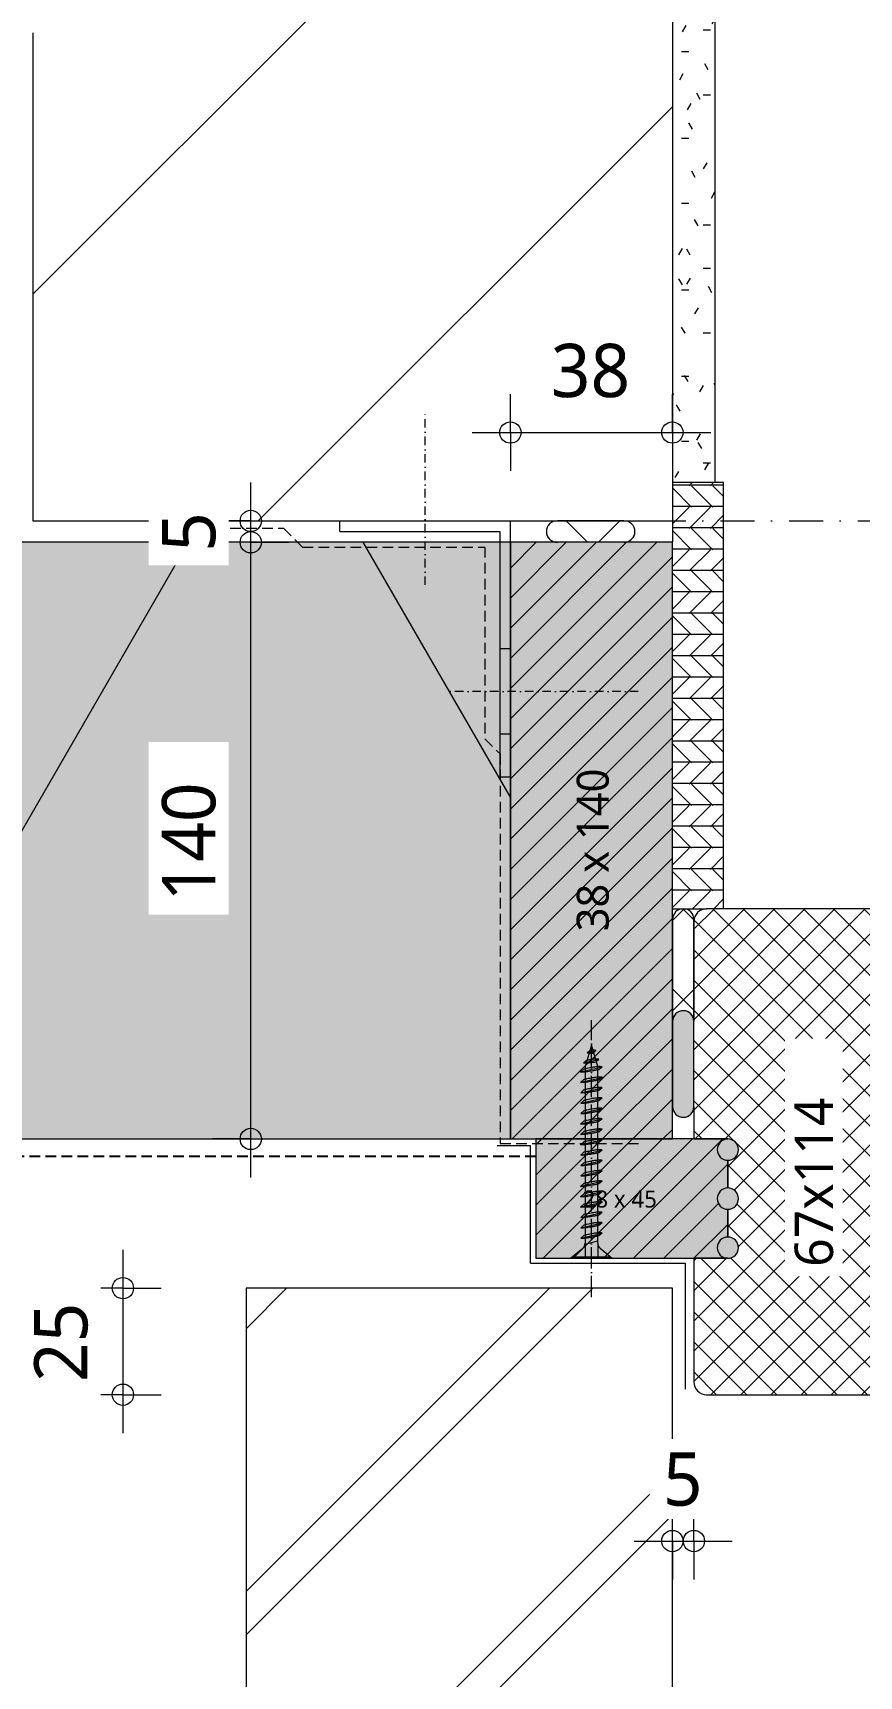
# Model space of a CAD drawing. Header units: millimetres. Extents: x -435 to 27166, y -19117 to 26500.
# Drawn here: x 3718.8 to 3912.6, y 19410.5 to 19796.1 of the extents above; entities that cross this region are included whole.
import ezdxf

# ---------------------------------------------------------------- set-up
doc = ezdxf.new("R2010")
doc.units = ezdxf.units.MM
for name, pattern in [('MV_hartlijn_staal', [6.6, 5, -0.8, 0, -0.8]), ('MV_hidden', [3.75, 2.5, -1.25]), ('MV_stramien', [16, 8, -4, 0, -4]), ('Streep-stip _ detail', [4, 2, -1, 0, -1])]:
    doc.linetypes.add(name, pattern=pattern)
for name, color, linetype, lineweight in [('A-ANNO-DIMS', 211, 'Continuous', 13), ('A-ANNO-DIMS-5', 211, 'Continuous', 13), ('A-ANNO-NOTE', 131, 'Continuous', 18), ('A-DETL', 90, 'Continuous', 13), ('A-DETL-GENF', 92, 'Continuous', 18), ('A-DETL-MEDM', 33, 'Continuous', 18), ('G-ANNO-TEXT', 231, 'Continuous', 13)]:
    doc.layers.add(name, color=color, linetype=linetype, lineweight=lineweight)
doc.styles.add('Segoe UI', font='segoeui.ttf', dxfattribs={"height": 7.5})
doc.styles.add('Segoe UI_1', font='segoeui.ttf', dxfattribs={"height": 4})
doc.styles.add('Segoe UI_2', font='segoeui.ttf', dxfattribs={"height": 9})
doc.styles.add('Segoe UI_3', font='segoeui.ttf', dxfattribs={"height": 12.5})
doc.dimstyles.new('2_5_mm', dxfattribs={"dimscale": 304.8, "dimtxt": 13.092049, "dimasz": 0.016404, "dimexe": 0.029528, "dimexo": 0.0625, "dimgap": 0.014764, "dimtad": 1, "dimdec": 0, "dimzin": 0, "dimdsep": 46, "dimtxsty": 'Segoe UI_3', "dimblk1": 'DOTBLANK', "dimblk2": 'DOTBLANK', "dimsah": 1, "dimcen": 0.09, "dimdle": 0.029528, "dimazin": 0, "dimtfac": 1, "dimtdec": 4, "dimtix": 1, "dimtmove": 0, "dimatfit": 3, "dimfxl": 0.029528, "dimfxlon": 1, "dimtvp": 1, "dimtfill": 1, "dimtolj": 1, "dimtzin": 0, "dimarcsym": 2})
pattern_1 = [(45, (0, 0), (-10.606602, 10.606602), []), (135, (0, 0), (-10.606602, -10.606602), [])]

# ---------------------------------------------------------------- blocks, each defined once
blk = doc.blocks.new('42 isolatie - Type 1-3762154-Details Appartement')
at = {"layer": 'A-DETL-GENF'}
blk.add_hatch(color=256, dxfattribs=at).paths.add_polyline_path([(0.28, 0.8), (117.31, 0.8), (117.31, 140.8), (0.28, 140.8), (0.28, 103.27)])
at = {"layer": 'A-DETL-GENF', "lineweight": 13}
h = blk.add_hatch(dxfattribs=at)
h.set_pattern_fill('FP_8', color=256, style=0, pattern_type=2)
h.set_pattern_definition([(60, (-857.8, 704), (-121.936, 70.4), []), (120, (-857.8, 704), (-121.936, -70.4), [])])
h.paths.add_polyline_path([(0.28, 0.8), (117.31, 0.8), (117.31, 140.8), (0.28, 140.8), (0.28, 103.27)])
at = {"layer": 'A-DETL-GENF'}
for p, q in [((117.31, 140.8), (0.28, 140.8)), ((0.28, 140.8), (0.28, 0.8)), ((117.31, 140.8), (0.28, 140.8)), ((117.31, 0.8), (117.31, 140.8)), ((0.28, 0.8), (117.31, 0.8)), ((0.28, 0.8), (117.31, 0.8))]:
    blk.add_line(p, q, dxfattribs=at)
blk = doc.blocks.new('00 hout_rechthoekig_sls - SLS 38x140-V11-Details Appartement')
at = {"layer": 'A-DETL-GENF', "lineweight": 13}
blk.add_hatch(color=256, dxfattribs=at).paths.add_polyline_path([(140, 6), (140, 38), (0, 38), (0, 0), (140, 0)])
at = {"layer": 'A-DETL-MEDM', "lineweight": 13}
h = blk.add_hatch(dxfattribs=at)
h.set_pattern_fill('FP_37', color=256, style=0, pattern_type=2)
h.set_pattern_definition([(135, (19676.561, -3830.811), (-3.5355339, -3.5355339), [])])
h.paths.add_polyline_path([(140, 6), (140, 38), (0, 38), (0, 0), (140, 0)])
at = {"layer": 'A-DETL-MEDM'}
for p, q in [((112.4, 38), (0, 38)), ((0, 38), (0, 0)), ((112.4, 38), (0, 38)), ((132.4, 38), (112.4, 38)), ((132.4, 38), (112.4, 38)), ((140, 38), (132.4, 38)), ((140, 38), (132.4, 38)), ((140, 6), (140, 38)), ((140, 6), (140, 38)), ((140, 6), (140, 38)), ((140, 0), (140, 6)), ((140, 0), (140, 6)), ((140, 0), (140, 6)), ((0, 0), (140, 0))]:
    blk.add_line(p, q, dxfattribs=at)
blk = doc.blocks.new('00 hout_rechthoekig_sls - Vuren 28x45-V12-Details Appartement')
at = {"layer": 'A-DETL-GENF', "lineweight": 13}
blk.add_hatch(color=256, dxfattribs=at).paths.add_polyline_path([(45, 28), (0, 28), (0.65, 27.91), (1.25, 27.67), (1.77, 27.27), (2.17, 26.75), (2.41, 26.15), (2.5, 25.5), (2.41, 24.85), (2.17, 24.25), (1.77, 23.73), (1.25, 23.33), (0.65, 23.09), (0, 23), (0, 16.5), (0.65, 16.41), (1.25, 16.17), (1.77, 15.77), (2.17, 15.25), (2.41, 14.65), (2.5, 14), (2.39, 13.3), (2.17, 12.75), (1.77, 12.23), (1.25, 11.83), (0.65, 11.59), (0, 11.5), (0, 5), (0.65, 4.91), (1.25, 4.67), (1.77, 4.27), (2.17, 3.75), (2.41, 3.15), (2.5, 2.5), (2.41, 1.85), (2.17, 1.25), (1.77, 0.73), (1.25, 0.33), (0.65, 0.09), (0.44, 0), (45, 0)])
at = {"layer": 'A-DETL-MEDM', "lineweight": 13}
h = blk.add_hatch(dxfattribs=at)
h.set_pattern_fill('FP_38', color=256, style=0, pattern_type=2)
h.set_pattern_definition([(225, (3881.81, 19536.561), (3.5355339, -3.5355339), [])])
h.paths.add_polyline_path([(45, 28), (0, 28), (0.65, 27.91), (1.25, 27.67), (1.77, 27.27), (2.17, 26.75), (2.41, 26.15), (2.5, 25.5), (2.41, 24.85), (2.17, 24.25), (1.77, 23.73), (1.25, 23.33), (0.65, 23.09), (0, 23), (0, 16.5), (0.65, 16.41), (1.25, 16.17), (1.77, 15.77), (2.17, 15.25), (2.41, 14.65), (2.5, 14), (2.39, 13.3), (2.17, 12.75), (1.77, 12.23), (1.25, 11.83), (0.65, 11.59), (0, 11.5), (0, 5), (0.65, 4.91), (1.25, 4.67), (1.77, 4.27), (2.17, 3.75), (2.41, 3.15), (2.5, 2.5), (2.41, 1.85), (2.17, 1.25), (1.77, 0.73), (1.25, 0.33), (0.65, 0.09), (0.44, 0), (45, 0)])
at = {"layer": 'A-DETL-MEDM'}
for p, q in [((7.97, 28), (0, 28)), ((7.97, 28), (0, 28)), ((45, 28), (7.97, 28)), ((45, 28), (7.97, 28)), ((45, 0), (45, 28)), ((45, 0), (45, 28)), ((45, 0), (45, 28)), ((0, 23), (0, 16.5)), ((0, 11.5), (0, 5)), ((0, 0), (7.97, 0)), ((7.97, 0), (45, 0))]:
    blk.add_line(p, q, dxfattribs=at)
blk = doc.blocks.new('28 schroeven 2D - Verzonken schroef 5_0x50mm-3138919-Details Appartement')
at = {"layer": 'A-DETL-GENF', "linetype": 'MV_hartlijn_staal', "lineweight": 13}
blk.add_line((0, 9.1), (0, -55.9), dxfattribs=at)
at = {"layer": 'A-DETL-GENF', "lineweight": 5}
for p, q in [((-4.9, 0), (4.9, 0)), ((-2.04, -2.4), (-4.9, 0)), ((4.9, 0), (2.04, -2.4)), ((-4.54, -0.3), (4.54, -0.3)), ((-1.5, -4), (1.53, -3.26)), ((-1.5, -3.55), (-1.5, -45)), ((1.5, -45), (1.5, -3.55)), ((2.5, -4.74), (-2.5, -5.9)), ((-2.5, -5.9), (-1.75, -5.26)), ((2.5, -7.17), (-2.5, -8.34)), ((-2.5, -8.34), (-1.75, -7.7)), ((1.75, -5.38), (2.5, -4.74)), ((1.75, -7.81), (2.5, -7.17)), ((2.5, -9.61), (-2.5, -10.77)), ((-2.5, -10.77), (-1.75, -10.13)), ((1.75, -10.25), (2.5, -9.61)), ((2.5, -12.05), (-2.5, -13.21)), ((-2.5, -13.21), (-1.75, -12.57)), ((2.5, -14.48), (-2.5, -15.65)), ((-2.5, -15.65), (-1.75, -15.01)), ((1.75, -12.69), (2.5, -12.05)), ((1.75, -15.12), (2.5, -14.48)), ((2.5, -16.92), (-2.5, -18.09)), ((-2.5, -18.09), (-1.75, -17.45)), ((1.75, -17.56), (2.5, -16.92)), ((2.5, -19.36), (-2.5, -20.52)), ((-2.5, -20.52), (-1.75, -19.88)), ((2.5, -21.8), (-2.5, -22.96)), ((-2.5, -22.96), (-1.75, -22.32)), ((1.75, -20), (2.5, -19.36)), ((1.75, -22.44), (2.5, -21.8)), ((2.5, -24.23), (-2.5, -25.4)), ((-2.5, -25.4), (-1.75, -24.76)), ((2.5, -26.67), (-2.5, -27.83)), ((1.75, -24.87), (2.5, -24.23)), ((1.75, -27.31), (2.5, -26.67)), ((-2.5, -27.83), (-1.75, -27.19)), ((2.5, -29.11), (-2.5, -30.27)), ((-2.5, -30.27), (-1.75, -29.63)), ((1.75, -29.75), (2.5, -29.11)), ((2.5, -31.54), (-2.5, -32.71)), ((-2.5, -32.71), (-1.75, -32.07)), ((2.5, -33.98), (-2.5, -35.15)), ((-2.5, -35.15), (-1.75, -34.51)), ((1.75, -32.18), (2.5, -31.54)), ((1.75, -34.62), (2.5, -33.98)), ((2.5, -36.42), (-2.5, -37.58)), ((-2.5, -37.58), (-1.75, -36.94)), ((1.75, -37.06), (2.5, -36.42)), ((2.5, -38.86), (-2.5, -40.02)), ((-2.5, -40.02), (-1.75, -39.38)), ((2.5, -41.29), (-2.5, -42.46)), ((-2.5, -42.46), (-1.75, -41.82)), ((1.75, -39.5), (2.5, -38.86)), ((1.75, -41.93), (2.5, -41.29)), ((2.5, -43.73), (-2.5, -44.89)), ((-2.5, -44.89), (-1.75, -44.25)), ((1.76, -45.84), (-1.76, -46.66)), ((-1.76, -46.66), (-1.01, -46.02)), ((-1.5, -45), (0, -50)), ((0, -50), (1.5, -45)), ((1.01, -46.48), (1.76, -45.84)), ((1.75, -44.37), (2.5, -43.73)), ((-1.02, -48.71), (-0.27, -48.07)), ((1.02, -48.23), (-1.02, -48.71)), ((0.27, -48.87), (1.02, -48.23))]:
    blk.add_line(p, q, dxfattribs=at)
at = {"layer": 'A-DETL-GENF'}
for p, q in [((-1.5, -3.55), (-1.5, 0)), ((1.5, -3.55), (1.5, 0))]:
    blk.add_line(p, q, dxfattribs=at)
at = {"layer": 'A-DETL-GENF', "lineweight": 5}
for centre, start, end in [((-3, -3.55), 360, 50), ((3, -3.55), 130, 180)]:
    blk.add_arc(centre, 1.5, start, end, dxfattribs=at)
for points in [[(-2.5, -5.9), (-1.83, -6.19), (1.75, -5.38)], [(-1.75, -5.26), (2.23, -4.46), (2.5, -4.74)], [(-1.75, -7.7), (2.23, -6.9), (2.5, -7.17)], [(-2.5, -8.34), (-1.83, -8.63), (1.75, -7.81)], [(-2.5, -10.77), (-1.83, -11.07), (1.75, -10.25)], [(-1.75, -10.13), (2.23, -9.33), (2.5, -9.61)], [(-2.5, -13.21), (-1.83, -13.5), (1.75, -12.69)], [(-2.5, -15.65), (-1.83, -15.94), (1.75, -15.12)], [(-1.75, -12.57), (2.23, -11.77), (2.5, -12.05)], [(-1.75, -15.01), (2.23, -14.21), (2.5, -14.48)], [(-2.5, -18.09), (-1.83, -18.38), (1.75, -17.56)], [(-1.75, -17.45), (2.23, -16.64), (2.5, -16.92)], [(-2.5, -20.52), (-1.83, -20.82), (1.75, -20)], [(-2.5, -22.96), (-1.83, -23.25), (1.75, -22.44)], [(-1.75, -19.88), (2.23, -19.08), (2.5, -19.36)], [(-1.75, -22.32), (2.23, -21.52), (2.5, -21.8)], [(-2.5, -25.4), (-1.83, -25.69), (1.75, -24.87)], [(-1.75, -24.76), (2.23, -23.96), (2.5, -24.23)], [(-1.75, -27.19), (2.23, -26.39), (2.5, -26.67)], [(-2.5, -27.83), (-1.83, -28.13), (1.75, -27.31)], [(-2.5, -30.27), (-1.83, -30.56), (1.75, -29.75)], [(-1.75, -29.63), (2.23, -28.83), (2.5, -29.11)], [(-2.5, -32.71), (-1.83, -33), (1.75, -32.18)], [(-2.5, -35.15), (-1.83, -35.44), (1.75, -34.62)], [(-1.75, -32.07), (2.23, -31.27), (2.5, -31.54)], [(-1.75, -34.51), (2.23, -33.7), (2.5, -33.98)], [(-2.5, -37.58), (-1.83, -37.88), (1.75, -37.06)], [(-1.75, -36.94), (2.23, -36.14), (2.5, -36.42)], [(-2.5, -40.02), (-1.83, -40.31), (1.75, -39.5)], [(-2.5, -42.46), (-1.83, -42.75), (1.75, -41.93)], [(-1.75, -39.38), (2.23, -38.58), (2.5, -38.86)], [(-1.75, -41.82), (2.23, -41.02), (2.5, -41.29)], [(-2.5, -44.89), (-1.83, -45.19), (1.75, -44.37)], [(-1.75, -44.25), (2.23, -43.45), (2.5, -43.73)], [(-1.01, -46.02), (1.59, -45.65), (1.76, -45.84)], [(-1.76, -46.66), (-1.34, -46.87), (1.01, -46.48)], [(-1.02, -48.71), (-0.85, -48.85), (0.27, -48.87)], [(-0.27, -48.07), (0.96, -48.13), (1.02, -48.23)]]:
    blk.add_open_spline(points, degree=2, dxfattribs=at)
blk = doc.blocks.new('30_L-anker - 60x40-3126459-Details Appartement')
at = {"layer": 'A-DETL-GENF'}
for p, q in [((2.5, 60), (0, 60)), ((0, 60), (0, 0)), ((2.5, 2.5), (2.5, 60)), ((0, 50), (2.5, 50)), ((0, 30), (2.5, 30)), ((40, 0), (0, 0)), ((40, 2.5), (2.5, 2.5)), ((40, 2.5), (40, 0))]:
    blk.add_line(p, q, dxfattribs=at)
at = {"layer": 'A-DETL-GENF', "linetype": 'Streep-stip _ detail', "lineweight": 13}
for p, q in [((-30, 40), (15, 40)), ((20, 15), (20, -25))]:
    blk.add_line(p, q, dxfattribs=at)
blk = doc.blocks.new('Repeating Detail - 00 g lijmbolletje s e-V14-Details Appartement')
at = {"layer": 'A-DETL-GENF'}
for points in [[(-25.5, 0), (-25.41, -0.65), (-25.17, -1.25), (-24.77, -1.77), (-24.25, -2.17), (-23.65, -2.41), (-23, -2.5), (-22.35, -2.41), (-21.75, -2.17), (-21.23, -1.77), (-20.83, -1.25), (-20.59, -0.65), (-20.5, 0), (-20.59, 0.65), (-20.83, 1.25), (-21.23, 1.77), (-21.75, 2.17), (-22.35, 2.41), (-23, 2.5), (-23.65, 2.41), (-24.25, 2.17), (-24.77, 1.77), (-25.17, 1.25), (-25.41, 0.65)], [(-14, 0), (-13.91, -0.65), (-13.67, -1.25), (-13.27, -1.77), (-12.75, -2.17), (-12.15, -2.41), (-11.5, -2.5), (-10.85, -2.41), (-10.25, -2.17), (-9.73, -1.77), (-9.33, -1.25), (-9.09, -0.65), (-9, 0), (-9.09, 0.65), (-9.33, 1.25), (-9.73, 1.77), (-10.25, 2.17), (-10.85, 2.41), (-11.5, 2.5), (-12.15, 2.41), (-12.75, 2.17), (-13.27, 1.77), (-13.67, 1.25), (-13.91, 0.65)], [(-2.5, 0), (-2.41, -0.65), (-2.17, -1.25), (-1.77, -1.77), (-1.25, -2.17), (-0.65, -2.41), (0, -2.5), (0.65, -2.41), (1.25, -2.17), (1.77, -1.77), (2.17, -1.25), (2.41, -0.65), (2.5, 0), (2.41, 0.65), (2.17, 1.25), (1.77, 1.77), (1.25, 2.17), (0.65, 2.41), (0, 2.5), (-0.65, 2.41), (-1.25, 2.17), (-1.77, 1.77), (-2.17, 1.25), (-2.41, 0.65)]]:
    blk.add_hatch(color=256, dxfattribs=at).paths.add_polyline_path(points)
for centre, start, end in [((-23, 0), 360, 180), ((-23, 0), 180, 360), ((-11.5, 0), 360, 180), ((-11.5, 0), 180, 360), ((0, 0), 360, 180), ((0, 0), 180, 360)]:
    blk.add_arc(centre, 2.5, start, end, dxfattribs=at)
blk = doc.blocks.new('DIMBLOCK69-Details Appartement')
at = {"layer": 'A-ANNO-DIMS-5'}
for p, q in [((3868.81, 19442.22), (3868.81, 19451.22)), ((3873.84, 19442.22), (3873.84, 19451.22)), ((3859.81, 19442.22), (3882.84, 19442.22)), ((3868.81, 19442.22), (3868.81, 19433.22)), ((3873.84, 19442.22), (3873.84, 19433.22))]:
    blk.add_line(p, q, dxfattribs=at)
for centre in [(3868.81, 19442.22), (3873.84, 19442.22)]:
    blk.add_circle(centre, 2.5, dxfattribs=at)
at = {"layer": 'A-ANNO-DIMS-5', "color": 0, "insert": (3866.57, 19463.03), "char_height": 12.5, "width": 11.4258, "attachment_point": 1, "line_spacing_factor": 1.142579, "style": 'Segoe UI_3', "bg_fill": 3, "box_fill_scale": 1.25, "bg_fill_color": 9, "bg_fill_true_color": 13158600, "bg_fill_transparency": 0}
blk.add_mtext('5', dxfattribs=at)
blk = doc.blocks.new('_DotBlank')
at = {"color": 0, "linetype": 'ByBlock', "lineweight": -2}
blk.add_line((-0.5, 0), (-1, 0), dxfattribs=at)
blk.add_circle((0, 0), 0.5, dxfattribs=at)
blk = doc.blocks.new('DIMBLOCK72-Details Appartement')
at = {"layer": 'A-ANNO-DIMS-5'}
for p, q in [((3769.92, 19676.56), (3760.92, 19676.56)), ((3769.92, 19527.56), (3769.92, 19676.56)), ((3769.92, 19676.56), (3778.92, 19676.56)), ((3769.92, 19536.56), (3760.92, 19536.56)), ((3769.92, 19536.56), (3778.92, 19536.56))]:
    blk.add_line(p, q, dxfattribs=at)
for centre in [(3769.92, 19676.56), (3769.92, 19536.56)]:
    blk.add_circle(centre, 2.5, dxfattribs=at)
at = {"layer": 'A-ANNO-DIMS-5', "color": 0, "insert": (3749.11, 19592.28), "char_height": 12.5, "width": 34.2774, "attachment_point": 1, "rotation": 90, "line_spacing_factor": 1.142579, "style": 'Segoe UI_3', "bg_fill": 3, "box_fill_scale": 1.25, "bg_fill_color": 9, "bg_fill_true_color": 13158600, "bg_fill_transparency": 0}
blk.add_mtext('140', dxfattribs=at)
blk = doc.blocks.new('DIMBLOCK73-Details Appartement')
at = {"layer": 'A-ANNO-DIMS-5'}
for p, q in [((3769.92, 19676.56), (3769.92, 19690.56)), ((3769.92, 19681.56), (3760.92, 19681.56)), ((3769.92, 19681.56), (3778.92, 19681.56)), ((3769.92, 19676.56), (3760.92, 19676.56)), ((3769.92, 19676.56), (3778.92, 19676.56))]:
    blk.add_line(p, q, dxfattribs=at)
for centre in [(3769.92, 19681.56), (3769.92, 19676.56)]:
    blk.add_circle(centre, 2.5, dxfattribs=at)
at = {"layer": 'A-ANNO-DIMS-5', "color": 0, "insert": (3749.11, 19674.3), "char_height": 12.5, "width": 11.4258, "attachment_point": 1, "rotation": 90, "line_spacing_factor": 1.142579, "style": 'Segoe UI_3', "bg_fill": 3, "box_fill_scale": 1.25, "bg_fill_color": 9, "bg_fill_true_color": 13158600, "bg_fill_transparency": 0}
blk.add_mtext('5', dxfattribs=at)
blk = doc.blocks.new('DIMBLOCK76-Details Appartement')
at = {"layer": 'A-ANNO-DIMS-5'}
for p, q in [((3739.92, 19510.56), (3739.92, 19467.56)), ((3739.92, 19501.56), (3730.92, 19501.56)), ((3739.92, 19501.56), (3748.92, 19501.56)), ((3739.92, 19476.56), (3730.92, 19476.56)), ((3739.92, 19476.56), (3748.92, 19476.56))]:
    blk.add_line(p, q, dxfattribs=at)
for centre in [(3739.92, 19501.56), (3739.92, 19476.56)]:
    blk.add_circle(centre, 2.5, dxfattribs=at)
at = {"layer": 'A-ANNO-DIMS-5', "color": 0, "insert": (3719.11, 19479.54), "char_height": 12.5, "width": 22.8516, "attachment_point": 1, "rotation": 90, "line_spacing_factor": 1.142579, "style": 'Segoe UI_3', "bg_fill": 3, "box_fill_scale": 1.25, "bg_fill_color": 9, "bg_fill_true_color": 13158600, "bg_fill_transparency": 0}
blk.add_mtext('25', dxfattribs=at)
blk = doc.blocks.new('DIMBLOCK77-Details Appartement')
at = {"layer": 'A-ANNO-DIMS-5'}
for p, q in [((3830.81, 19702.3), (3830.81, 19711.3)), ((3868.81, 19702.3), (3868.81, 19711.3)), ((3821.81, 19702.3), (3877.81, 19702.3)), ((3830.81, 19702.3), (3830.81, 19693.3)), ((3868.81, 19702.3), (3868.81, 19693.3))]:
    blk.add_line(p, q, dxfattribs=at)
for centre in [(3830.81, 19702.3), (3868.81, 19702.3)]:
    blk.add_circle(centre, 2.5, dxfattribs=at)
at = {"layer": 'A-ANNO-DIMS-5', "color": 0, "insert": (3840.29, 19723.11), "char_height": 12.5, "width": 22.8516, "attachment_point": 1, "rotation": 0.0002, "line_spacing_factor": 1.142579, "style": 'Segoe UI_3', "bg_fill": 3, "box_fill_scale": 1.25, "bg_fill_color": 9, "bg_fill_true_color": 13158600, "bg_fill_transparency": 0}
blk.add_mtext('38', dxfattribs=at)

msp = doc.modelspace()

# ---------------------------------------------------------------- hatches: boundary and pattern name
at = {"layer": 'A-DETL-GENF', "lineweight": 13}
h = msp.add_hatch(dxfattribs=at)
h.set_pattern_fill('FP_9', color=57, style=0, pattern_type=2)
h.set_pattern_definition([(45, (0, 0), (-53.033, 53.033), [])])
h.paths.add_polyline_path([(3868.81, 19681.56), (3868.81, 20051.88), (3718.81, 20051.88), (3718.81, 19681.56), (3759.42, 19681.56)])
h = msp.add_hatch(dxfattribs=at)
h.set_pattern_fill('FP_17', color=254, style=0, pattern_type=2)
h.set_pattern_definition([(0, (0, 0), (20.32, 5.08), [1.676, -13.564, 1.676, -13.564, -81.28]), (0, (0, 0), (20.32, 5.08), [-30.48, 1.676, -28.804, 1.676, -13.564, -35.56]), (0, (0, 0), (20.32, 5.08), [-76.2, 1.676, -8.484, 1.676, -23.724]), (120, (7.62, 2.54), (-14.559409, 15.0576362), [1.676, -13.564, 1.676, -13.564, -81.28]), (120, (7.62, 2.54), (-14.559409, 15.0576362), [-30.48, 1.676, -28.804, 1.676, -13.564, -35.56]), (120, (7.62, 2.54), (-14.559409, 15.0576362), [-76.2, 1.676, -8.484, 1.676, -23.724]), (240, (10.16, 12.7), (-5.760591, -20.1376362), [1.676, -13.564, 1.676, -13.564, -81.28]), (240, (10.16, 12.7), (-5.760591, -20.1376362), [-30.48, 1.676, -28.804, 1.676, -13.564, -35.56]), (240, (10.16, 12.7), (-5.760591, -20.1376362), [-76.2, 1.676, -8.484, 1.676, -23.724])])
h.paths.add_polyline_path([(3878.01, 19690.56), (3878.81, 19690.56), (3878.81, 20051.88), (3868.81, 20051.88), (3868.81, 19690.56)])
h = msp.add_hatch(dxfattribs=at)
h.set_pattern_fill('FP_11', color=254, style=0, pattern_type=2)
h.set_pattern_definition([(0, (0, 0), (0, 5), [50, 0]), (45, (0, 0), (5.00065916, 0), [7.071, -7.071]), (315, (0, 0), (5.00065916, 0), [7.071, -7.071])])
h.paths.add_polyline_path([(3876.84, 19590.56), (3876.84, 19590.56), (3880.81, 19590.56), (3880.81, 19690.56), (3868.81, 19690.56), (3868.81, 19590.56), (3874.72, 19590.56)])
h = msp.add_hatch(dxfattribs=at)
h.set_pattern_fill('FP_21', color=251, style=0, pattern_type=2)
h.set_pattern_definition(pattern_1)
h.paths.add_polyline_path([(3857.4, 19676.56), (3857.97, 19676.6), (3858.52, 19676.77), (3859.02, 19677.07), (3859.43, 19677.47), (3859.75, 19677.95), (3859.95, 19678.49), (3860.01, 19679.06), (3859.95, 19679.63), (3859.75, 19680.17), (3859.43, 19680.66), (3859.02, 19681.06), (3858.52, 19681.35), (3857.97, 19681.52), (3857.4, 19681.56), (3841.28, 19681.52), (3840.74, 19681.35), (3840.24, 19681.06), (3839.82, 19680.66), (3839.51, 19680.17), (3839.31, 19679.63), (3839.25, 19679.06), (3839.31, 19678.49), (3839.51, 19677.95), (3839.82, 19677.47), (3840.24, 19677.07), (3840.74, 19676.77), (3841.28, 19676.6), (3841.86, 19676.56), (3857.4, 19676.56)])
h = msp.add_hatch(dxfattribs=at)
h.set_pattern_fill('FP_21', color=251, style=0, pattern_type=2)
h.set_pattern_definition(pattern_1)
h.paths.add_polyline_path([(3873.84, 19564.16), (3873.84, 19588.06), (3873.76, 19588.71), (3873.51, 19589.31), (3873.11, 19589.83), (3872.59, 19590.23), (3871.99, 19590.48), (3871.34, 19590.56), (3870.7, 19590.48), (3870.09, 19590.23), (3869.58, 19589.83), (3869.18, 19589.31), (3868.93, 19588.71), (3868.84, 19588.06), (3868.84, 19564.16), (3868.93, 19564.81), (3869.18, 19565.41), (3869.58, 19565.93), (3870.09, 19566.33), (3870.7, 19566.58), (3871.34, 19566.66), (3871.99, 19566.58), (3872.59, 19566.33), (3873.11, 19565.93), (3873.51, 19565.41), (3873.76, 19564.81)])
h = msp.add_hatch(dxfattribs=at)
h.set_pattern_fill('FP_20', color=250, style=0, pattern_type=2)
h.set_pattern_definition([(45, (0, 0), (-3.5355339, 3.5355339), []), (135, (0, 0), (-3.5355339, -3.5355339), [])])
h.paths.add_polyline_path([(3919.47, 19536.56), (3919.47, 19546.56), (3917.47, 19546.56), (3917.47, 19590.37), (3917.25, 19590.46), (3916.47, 19590.56), (3876.84, 19590.56), (3876.07, 19590.46), (3875.34, 19590.16), (3874.72, 19589.68), (3874.25, 19589.06), (3873.95, 19588.34), (3873.84, 19587.56), (3873.84, 19536.56), (3883.58, 19536.56)])
h.paths.add_polyline_path([(3876.84, 19476.56), (3937.84, 19476.56), (3938.62, 19476.66), (3939.34, 19476.96), (3939.97, 19477.44), (3940.44, 19478.06), (3940.74, 19478.78), (3940.84, 19479.56), (3940.84, 19511.56), (3923.84, 19511.56), (3923.84, 19523.27), (3931.84, 19525.27), (3931.84, 19536.56), (3881.81, 19536.56), (3882.46, 19536.48), (3883.19, 19536.12), (3883.58, 19535.83), (3883.98, 19535.31), (3884.23, 19534.71), (3884.31, 19534.06), (3884.23, 19533.41), (3883.98, 19532.81), (3883.58, 19532.29), (3883.06, 19531.9), (3882.46, 19531.65), (3881.81, 19531.56), (3881.81, 19525.06), (3882.46, 19524.98), (3883.06, 19524.73), (3883.58, 19524.33), (3883.98, 19523.81), (3884.23, 19523.21), (3884.31, 19522.56), (3884.23, 19521.91), (3883.98, 19521.31), (3883.58, 19520.79), (3883.06, 19520.4), (3882.46, 19520.15), (3881.81, 19520.06), (3881.81, 19513.56), (3882.46, 19513.48), (3883.06, 19513.23), (3883.58, 19512.83), (3883.98, 19512.31), (3884.23, 19511.71), (3884.31, 19511.06), (3884.23, 19510.41), (3883.98, 19509.81), (3883.58, 19509.29), (3883.06, 19508.9), (3882.46, 19508.65), (3881.81, 19508.56), (3873.84, 19508.56), (3873.84, 19479.56), (3873.95, 19478.78), (3874.25, 19478.06), (3874.72, 19477.44), (3875.34, 19476.96), (3876.07, 19476.66)])
at = {"layer": 'A-DETL-GENF'}
msp.add_hatch(color=7, dxfattribs=at).paths.add_polyline_path([(3871.34, 19541.66), (3871.99, 19541.75), (3872.59, 19542), (3873.11, 19542.39), (3873.51, 19542.91), (3873.76, 19543.51), (3873.84, 19544.16), (3873.84, 19564.16), (3873.76, 19564.81), (3873.51, 19565.41), (3873.11, 19565.93), (3872.59, 19566.33), (3871.99, 19566.58), (3871.34, 19566.66), (3870.7, 19566.58), (3870.09, 19566.33), (3869.58, 19565.93), (3869.18, 19565.41), (3868.93, 19564.81), (3868.84, 19564.16), (3868.84, 19544.16), (3868.93, 19543.51), (3869.18, 19542.91), (3869.58, 19542.39), (3870.09, 19542), (3870.7, 19541.75)])
at = {"layer": 'A-DETL-GENF', "lineweight": 13}
h = msp.add_hatch(dxfattribs=at)
h.set_pattern_fill('FP_10', color=57, style=0, pattern_type=2)
h.set_pattern_definition([(45, (0, 0), (-35.92102, 35.92102), []), (45, (10.16, 0), (-35.92102, 35.92102), [])])
h.paths.add_polyline_path([(3438.78, 19071.56), (3868.81, 19071.56), (3868.81, 19501.56), (3768.81, 19501.56), (3768.81, 19171.56), (3538.78, 19171.56), (3538.78, 19501.56), (3438.78, 19501.56), (3438.78, 19442.66)])

# ---------------------------------------------------------------- linework, layer by layer
at = {"layer": 'A-DETL', "lineweight": 18}
for p, q in [((3868.81, 20051.88), (3868.81, 19690.56)), ((3878.81, 19690.56), (3878.81, 20051.88)), ((3718.81, 19796.06), (3718.81, 19681.56)), ((3880.81, 19690.56), (3868.81, 19690.56)), ((3718.81, 19681.56), (3868.81, 19681.56)), ((3868.84, 19588.06), (3868.84, 19564.16)), ((3873.84, 19564.16), (3873.84, 19588.06)), ((3868.84, 19564.16), (3868.84, 19544.16)), ((3873.84, 19544.16), (3873.84, 19564.16)), ((3835.54, 19534.94), (3827.73, 19534.94)), ((3835.54, 19507.44), (3835.54, 19534.94)), ((3835.54, 19507.44), (3871.81, 19507.44)), ((3871.81, 19507.44), (3871.81, 19477.89))]:
    msp.add_line(p, q, dxfattribs=at)
at = {"layer": 'A-DETL'}
for p, q in [((3868.81, 19690.56), (3868.81, 19676.56)), ((3880.81, 19590.56), (3880.81, 19690.56)), ((3857.4, 19681.56), (3841.86, 19681.56)), ((3868.81, 19590.56), (3876.84, 19590.56)), ((3916.47, 19590.56), (3876.84, 19590.56)), ((3873.84, 19587.56), (3873.84, 19564.16)), ((3873.84, 19544.16), (3873.84, 19536.56)), ((3873.84, 19536.56), (3881.81, 19536.56)), ((3881.81, 19531.56), (3881.81, 19525.06)), ((3881.81, 19520.06), (3881.81, 19513.56)), ((3881.81, 19508.56), (3873.84, 19508.56)), ((3873.84, 19508.56), (3873.84, 19479.56)), ((3768.81, 19501.56), (3768.81, 19171.56)), ((3868.81, 19501.56), (3768.81, 19501.56)), ((3868.81, 19071.56), (3868.81, 19501.56)), ((3876.84, 19476.56), (3937.84, 19476.56))]:
    msp.add_line(p, q, dxfattribs=at)
at = {"layer": 'A-DETL', "linetype": 'MV_stramien', "lineweight": 18}
msp.add_line((3397.08, 19681.56), (4116.31, 19681.56), dxfattribs=at)
at = {"layer": 'A-DETL', "linetype": 'MV_hidden', "lineweight": 18}
for p, q in [((3765.07, 19679.85), (3777.61, 19679.85)), ((3777.61, 19679.85), (3782.03, 19675.44)), ((3782.03, 19675.44), (3824.84, 19675.44)), ((3824.84, 19675.44), (3824.84, 19630.44)), ((3824.84, 19630.44), (3828.38, 19626.9)), ((3828.38, 19626.9), (3828.38, 19535.47)), ((3828.38, 19535.47), (3861.19, 19535.47))]:
    msp.add_line(p, q, dxfattribs=at)
at = {"layer": 'A-DETL', "linetype": 'MV_hidden', "lineweight": 25}
msp.add_line((3459.25, 19532.52), (3836.81, 19532.52), dxfattribs=at)
at = {"layer": 'A-DETL'}
for centre, radius, start, end in [((3841.75, 19679.06), 2.51, 87.558, 179.9026), ((3857.51, 19679.06), 2.51, 0.0974, 92.442), ((3841.75, 19679.07), 2.51, 180.0974, 272.3006), ((3857.51, 19679.07), 2.51, 267.6994, 359.9026), ((3876.84, 19587.56), 3, 90, 180), ((3876.84, 19479.56), 3, 180, 270)]:
    msp.add_arc(centre, radius, start, end, dxfattribs=at)
at = {"layer": 'A-DETL', "lineweight": 18}
for centre, start, end in [((3871.34, 19588.06), 0, 180), ((3871.34, 19564.16), 0, 180), ((3871.34, 19564.16), 0, 180), ((3871.34, 19544.16), 180, 0)]:
    msp.add_arc(centre, 2.5, start, end, dxfattribs=at)

# ---------------------------------------------------------------- block references
at = {"layer": 'A-DETL-GENF'}
for name, p, rotation in [('30_L-anker - 60x40-3126459-Details Appartement', (3830.81, 19681.56), 180), ('42 isolatie - Type 1-3762154-Details Appartement', (3713.5, 19535.76), 0.0002188859844048), ('28 schroeven 2D - Verzonken schroef 5_0x50mm-3138919-Details Appartement', (3849.81, 19508.56), 180), ('Repeating Detail - 00 g lijmbolletje s e-V14-Details Appartement', (3881.81, 19534.06), 89.99999999999982)]:
    msp.add_blockref(name, p, dxfattribs=dict(at, rotation=rotation))
at = {"layer": 'A-DETL-MEDM', "lineweight": 13}
for name, p, rotation in [('00 hout_rechthoekig_sls - SLS 38x140-V11-Details Appartement', (3830.81, 19676.56), 270.0000000000063), ('00 hout_rechthoekig_sls - Vuren 28x45-V12-Details Appartement', (3881.81, 19536.56), 180)]:
    msp.add_blockref(name, p, dxfattribs=dict(at, rotation=rotation))

# ---------------------------------------------------------------- texts
at = {"layer": 'A-ANNO-NOTE', "lineweight": 13, "insert": (3846.37, 19585.27), "char_height": 7.5, "width": 47.2996, "attachment_point": 1, "rotation": 90, "style": 'Segoe UI'}
msp.add_mtext('38 x 140', dxfattribs=at)
at = {"layer": 'A-ANNO-NOTE', "lineweight": 13, "insert": (3847.77, 19524.47), "char_height": 4, "width": 23.6498, "attachment_point": 1, "style": 'Segoe UI_1'}
msp.add_mtext('28 x 45', dxfattribs=at)

# ---------------------------------------------------------------- next in the draw order: texts
at = {"layer": 'G-ANNO-TEXT', "color": 7, "insert": (3897.48, 19506.55), "char_height": 9, "width": 51.308, "attachment_point": 1, "rotation": 90, "style": 'Segoe UI_2', "bg_fill": 3, "box_fill_scale": 1.25, "bg_fill_color": 9, "bg_fill_true_color": 13158600, "bg_fill_transparency": 0}
msp.add_mtext('67x114', dxfattribs=at)

# ---------------------------------------------------------------- next in the draw order: dimensions: what is measured, and where the dimension line sits
at = {"layer": 'A-ANNO-DIMS'}
for base, p1, p2, angle, override, picture, middle in [((3868.81, 19702.3), (3830.81, 19711.3), (3868.81, 19711.3), 0.0002, {"dimpost": '<>', "dimfxl": 38.000633}, 'DIMBLOCK77-Details Appartement', (3849.81, 19713.26)), ((3769.92, 19676.56), (3760.92, 19536.56), (3760.92, 19676.56), 270.0002, {"dimpost": '<>', "dimfxl": 140}, 'DIMBLOCK72-Details Appartement', (3780.92, 19606.56)), ((3739.92, 19476.56), (3748.92, 19501.56), (3748.92, 19476.56), 90, {"dimpost": '<>', "dimfxl": 25.000891}, 'DIMBLOCK76-Details Appartement', (3728.96, 19489.06))]:
    dim = msp.add_linear_dim(base=base, p1=p1, p2=p2, angle=angle, dimstyle='2_5_mm', override=override, dxfattribs=at)
    dim.commit()
    dim.dimension.update_dxf_attribs({"geometry": picture, "text_midpoint": middle})
dim = msp.add_linear_dim(base=(3873.84, 19442.22), p1=(3868.81, 19451.22), p2=(3873.84, 19451.22), dimstyle='2_5_mm', override={"dimpost": '<>', "dimfxl": 5.033427}, dxfattribs=at)
dim.commit()
dim.dimension.update_dxf_attribs({"geometry": 'DIMBLOCK69-Details Appartement', "text_midpoint": (3871.33, 19453.08)})

# ---------------------------------------------------------------- next in the draw order: dimensions: what is measured, and where the dimension line sits
dim = msp.add_linear_dim(base=(3769.92, 19681.56), p1=(3760.92, 19676.56), p2=(3760.92, 19681.56), angle=270.0002, dimstyle='2_5_mm', override={"dimpost": '<>', "dimfxl": 4.999786}, dxfattribs=at)
dim.commit()
dim.dimension.update_dxf_attribs({"geometry": 'DIMBLOCK73-Details Appartement', "text_midpoint": (3780.78, 19679.06)})

doc.saveas('drawing.dxf')
